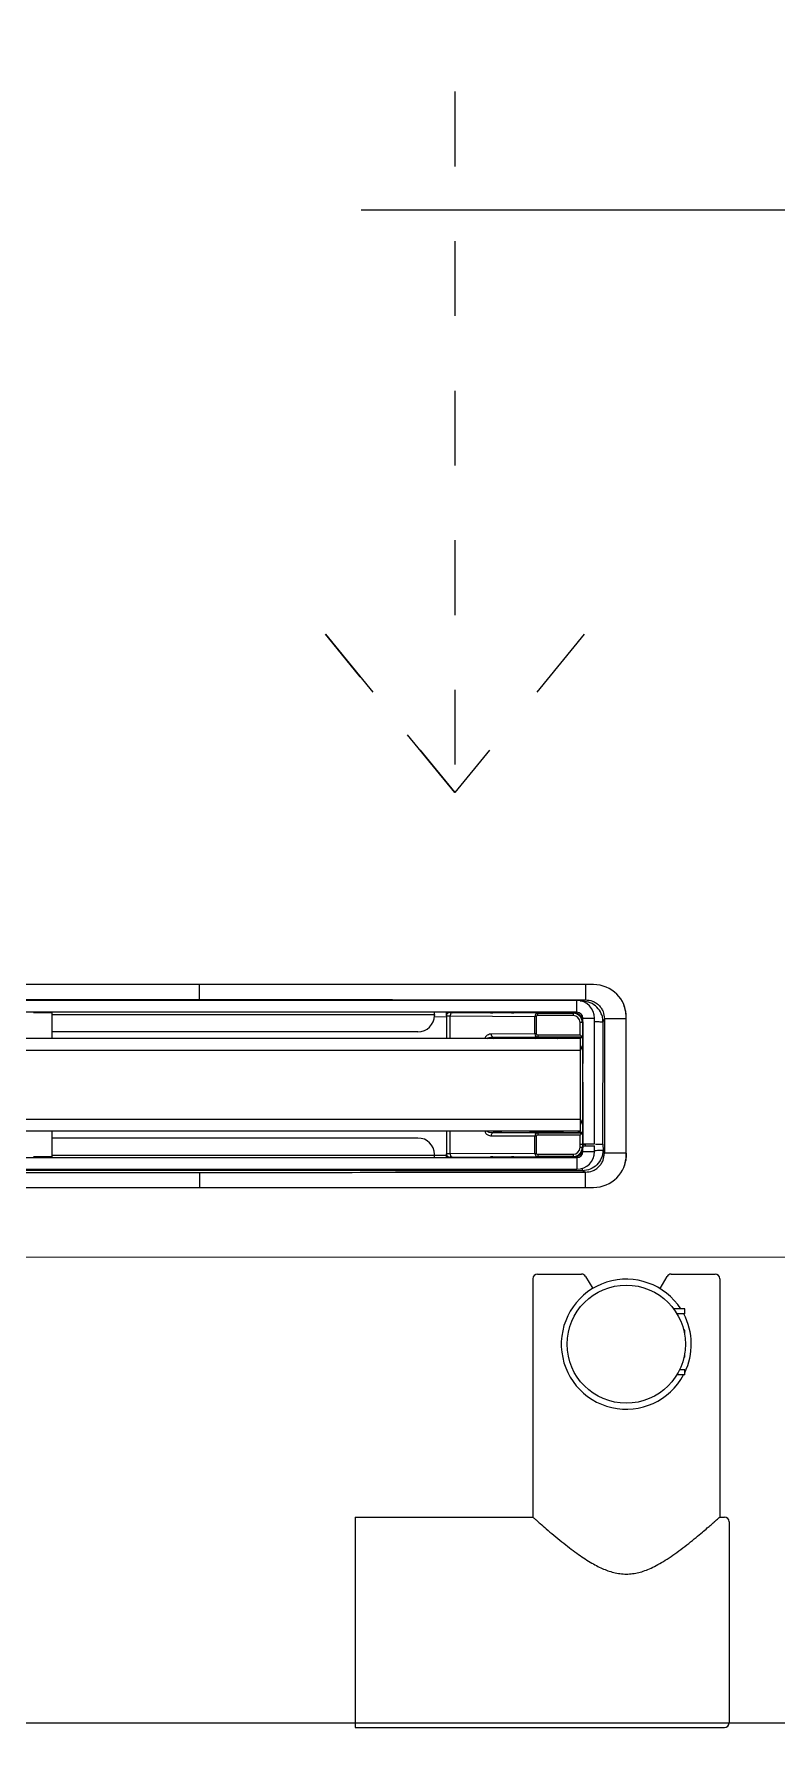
# Model space of a CAD drawing. Header units: millimetres. Extents: x 694231 to 734331, y 4486031 to 4541543.
# Drawn here: x 724863.13 to 724879.02, y 4488862.66 to 4488899.35 of the extents above; entities that cross this region are included whole.
import ezdxf

# ---------------------------------------------------------------- set-up
doc = ezdxf.new("R2010")
doc.units = ezdxf.units.MM
doc.linetypes.add('022_ATASEHIR MODERN_ABL_TASIYICI_110-120$0$HIDDEN', pattern=[9.525, 6.35, -3.175])
doc.linetypes.add('AI-Linetype-22', pattern=[3.2004, 1.6002, -1.6002])
doc.layers.add('_P3_S_Duvar_Ç', color=7, linetype='Continuous', lineweight=30)
doc.layers.add('Deko_Vitrifiye', color=135, linetype='Continuous')
doc.layers.add('Deko_Zemin Seramik5', color=155, linetype='Continuous')

# ---------------------------------------------------------------- blocks, each defined once
blk = doc.blocks.new('A$C3a43e377')
at = {"layer": 'Deko_Vitrifiye', "linetype": 'Continuous'}
for p, q in [((0, 80), (0, 1)), ((45, 80), (0, 80)), ((45, 80), (45, 42)), ((96, 42), (45, 42)), ((97, 41), (97, 31.57)), ((96.51, 30.71), (93.92, 29.15)), ((96.51, 13.29), (93.92, 14.85)), ((75.44, 9.5), (75.44, 11.19)), ((88.49, 9.5), (88.49, 11.14)), ((89.54, 9.5), (89.54, 11.85)), ((97, 12.43), (97, 3)), ((75.44, 9.5), (76.49, 9.5)), ((76.49, 9.5), (76.49, 10.61)), ((79.23, 9.5), (79.23, 9.65)), ((79.23, 9.5), (80.05, 9.5)), ((84.16, 9.5), (85.02, 9.5)), ((85.02, 9.5), (85.02, 9.72)), ((88.49, 9.5), (89.54, 9.5)), ((44, 0), (1, 0)), ((45, 2), (45, 1)), ((96, 2), (45, 2))]:
    blk.add_line(p, q, dxfattribs=at)
blk.add_circle((82, 22), 12.65, dxfattribs=at)
for centre, radius, start, end in [((96, 41), 1, 0, 90), ((82, 22), 13.91, 302.8517, 241.8522), ((96, 31.57), 1, 300.9638, 0), ((96, 12.43), 1, 0, 59.0362), ((82, 22), 13.91, 243.9761, 297.8271), ((1, 1), 1, 180, 270), ((44, 1), 1, 270, 0), ((96, 3), 1, 270, 0)]:
    blk.add_arc(centre, radius, start, end, dxfattribs=at)
at = {"layer": 'Deko_Vitrifiye', "linetype": 'Continuous', "start_tangent": (-31.698218, -35.660517), "end_tangent": (31.698229, -35.66051)}
blk.add_spline([(45, 42), (44.86, 41.84), (44.39, 41.31), (43.6, 40.41), (42.49, 39.13), (41.12, 37.51), (39.71, 35.78), (38.44, 34.15), (37.29, 32.61), (36.27, 31.12), (35.37, 29.71), (34.62, 28.38), (34.02, 27.15), (33.53, 25.94), (33.15, 24.68), (32.9, 23.35), (32.81, 21.99), (32.9, 20.65), (33.14, 19.34), (33.54, 18.04), (34.1, 16.68), (34.83, 15.23), (35.75, 13.67), (36.85, 12.02), (38.07, 10.33), (39.37, 8.65), (40.64, 7.07), (41.77, 5.71), (42.67, 4.66), (43.37, 3.86), (43.92, 3.22), (44.38, 2.71), (44.72, 2.32), (44.93, 2.08), (45, 2)], degree=3, dxfattribs=at)

msp = doc.modelspace()

# ---------------------------------------------------------------- linework, layer by layer
at = {"layer": '_P3_S_Duvar_Ç', "color": 251, "linetype": '022_ATASEHIR MODERN_ABL_TASIYICI_110-120$0$HIDDEN', "lineweight": 9, "ltscale": 3, "true_color": 0x636466}
msp.add_lwpolyline([(725504.409, 4488895.597), (725504.409, 4488035.597), (724327.2, 4488035.597), (724327.2, 4488895.597)], close=True, dxfattribs=at)
at = {"layer": 'Deko_Zemin Seramik5'}
for p, q in [((724875.098, 4488879.017), (724836.498, 4488879.017)), ((724874.741, 4488878.674), (724836.856, 4488878.674)), ((724874.741, 4488878.424), (724836.856, 4488878.424)), ((724844.93, 4488878.697), (724866.666, 4488878.697)), ((724863.146, 4488878.424), (724863.146, 4488878.41)), ((724863.486, 4488878.41), (724863.486, 4488878.424)), ((724871.691, 4488878.379), (724871.691, 4488878.424)), ((724871.949, 4488878.346), (724871.949, 4488878.424)), ((724872.76, 4488878.424), (724872.76, 4488878.416)), ((724872.89, 4488878.424), (724872.89, 4488878.412)), ((724872.891, 4488878.411), (724872.891, 4488878.424)), ((724872.941, 4488878.424), (724872.941, 4488878.41)), ((724873.34, 4488878.41), (724873.34, 4488878.424)), ((724873.39, 4488878.424), (724873.39, 4488878.411)), ((724873.391, 4488878.412), (724873.391, 4488878.424)), ((724873.52, 4488878.416), (724873.52, 4488878.424)), ((724874.741, 4488878.424), (724874.741, 4488878.674)), ((724874.857, 4488878.662), (724874.809, 4488878.662)), ((724874.925, 4488878.69), (724874.857, 4488878.662)), ((724863.516, 4488878.41), (724863.116, 4488878.41)), ((724863.516, 4488877.859), (724863.516, 4488878.41)), ((724863.516, 4488878.379), (724871.691, 4488878.379)), ((724871.687, 4488878.33), (724871.949, 4488878.326)), ((724871.691, 4488878.379), (724871.691, 4488878.355)), ((724871.949, 4488878.346), (724871.949, 4488878.315)), ((724871.949, 4488878.346), (724871.949, 4488878.346)), ((724871.954, 4488878.314), (724871.954, 4488877.999)), ((724872.019, 4488878.416), (724872.019, 4488878.416)), ((724872.76, 4488878.416), (724872.019, 4488878.416)), ((724872.032, 4488878.359), (724872.031, 4488878.345)), ((724872.031, 4488878.345), (724873.842, 4488878.334)), ((724872.031, 4488877.859), (724872.031, 4488878.345)), ((724872.035, 4488878.372), (724872.032, 4488878.359)), ((724872.038, 4488878.384), (724872.035, 4488878.372)), ((724872.044, 4488878.395), (724872.038, 4488878.384)), ((724872.05, 4488878.403), (724872.044, 4488878.395)), ((724872.057, 4488878.41), (724872.05, 4488878.403)), ((724872.065, 4488878.414), (724872.057, 4488878.41)), ((724872.073, 4488878.415), (724872.065, 4488878.414)), ((724873.905, 4488878.404), (724872.073, 4488878.415)), ((724872.89, 4488878.419), (724872.76, 4488878.419)), ((724872.89, 4488878.411), (724872.89, 4488878.412)), ((724872.891, 4488878.411), (724872.89, 4488878.411)), ((724873.34, 4488878.41), (724872.941, 4488878.41)), ((724873.39, 4488878.411), (724873.391, 4488878.412)), ((724873.52, 4488878.419), (724873.391, 4488878.419)), ((724874.671, 4488878.416), (724873.52, 4488878.416)), ((724873.872, 4488878.334), (724873.842, 4488878.334)), ((724873.842, 4488877.962), (724873.842, 4488878.334)), ((724873.872, 4488878.334), (724873.872, 4488877.962)), ((724873.905, 4488878.354), (724873.905, 4488878.404)), ((724873.905, 4488878.404), (724874.658, 4488878.404)), ((724874.658, 4488878.354), (724873.905, 4488878.354)), ((724874.671, 4488878.416), (724874.658, 4488878.404)), ((724874.658, 4488878.404), (724874.658, 4488878.354)), ((724874.808, 4488877.943), (724874.808, 4488878.204)), ((724874.858, 4488878.204), (724874.808, 4488878.204)), ((724874.858, 4488878.204), (724874.871, 4488878.217)), ((724874.858, 4488878.204), (724874.858, 4488877.893)), ((724874.871, 4488878.294), (724875.121, 4488878.294)), ((724874.871, 4488875.609), (724874.871, 4488878.294)), ((724874.871, 4488878.217), (724874.871, 4488877.749)), ((724875.121, 4488875.609), (724875.121, 4488878.294)), ((724875.298, 4488875.613), (724875.301, 4488878.218)), ((724875.301, 4488878.218), (724875.329, 4488878.286)), ((724875.329, 4488878.286), (724875.329, 4488875.408)), ((724875.798, 4488875.376), (724875.798, 4488878.317)), ((724874.816, 4488877.859), (724836.781, 4488877.859)), ((724871.341, 4488878.006), (724863.516, 4488878.006)), ((724871.949, 4488877.999), (724871.949, 4488877.859)), ((724873.842, 4488877.962), (724872.913, 4488877.957)), ((724872.914, 4488877.943), (724872.913, 4488877.957)), ((724872.916, 4488877.93), (724872.914, 4488877.943)), ((724872.92, 4488877.918), (724872.916, 4488877.93)), ((724872.925, 4488877.907), (724872.92, 4488877.918)), ((724872.931, 4488877.899), (724872.925, 4488877.907)), ((724872.938, 4488877.892), (724872.931, 4488877.899)), ((724872.946, 4488877.888), (724872.938, 4488877.892)), ((724872.954, 4488877.887), (724872.946, 4488877.888)), ((724872.954, 4488877.887), (724873.844, 4488877.892)), ((724873.733, 4488877.887), (724872.954, 4488877.887)), ((724872.954, 4488877.885), (724873.116, 4488877.885)), ((724872.954, 4488877.885), (724872.964, 4488877.859)), ((724873.116, 4488877.885), (724873.127, 4488877.859)), ((724873.733, 4488877.887), (724873.738, 4488877.891)), ((724873.733, 4488877.867), (724873.854, 4488877.867)), ((724873.738, 4488877.891), (724873.842, 4488877.891)), ((724873.872, 4488877.962), (724873.842, 4488877.962)), ((724873.842, 4488877.891), (724873.843, 4488877.892)), ((724873.842, 4488877.891), (724873.842, 4488877.885)), ((724873.842, 4488877.885), (724873.842, 4488877.891)), ((724873.842, 4488877.885), (724873.843, 4488877.885)), ((724873.843, 4488877.885), (724873.843, 4488877.892)), ((724873.843, 4488877.885), (724873.893, 4488877.885)), ((724873.863, 4488877.865), (724873.862, 4488877.865)), ((724873.893, 4488877.865), (724873.863, 4488877.865)), ((724873.893, 4488877.885), (724873.893, 4488877.893)), ((724873.893, 4488877.885), (724874.292, 4488877.885)), ((724873.893, 4488877.885), (724873.893, 4488877.865)), ((724874.292, 4488877.865), (724873.893, 4488877.865)), ((724873.898, 4488877.893), (724873.905, 4488877.893)), ((724873.898, 4488877.893), (724874.292, 4488877.893)), ((724873.905, 4488877.943), (724874.808, 4488877.943)), ((724873.905, 4488877.943), (724873.905, 4488877.893)), ((724874.858, 4488877.893), (724873.905, 4488877.893)), ((724874.292, 4488877.885), (724874.292, 4488877.893)), ((724874.292, 4488877.885), (724874.292, 4488877.865)), ((724874.292, 4488877.885), (724874.342, 4488877.885)), ((724874.322, 4488877.865), (724874.292, 4488877.865)), ((724874.323, 4488877.865), (724874.322, 4488877.865)), ((724874.331, 4488877.867), (724874.448, 4488877.867)), ((724874.342, 4488877.892), (724874.343, 4488877.891)), ((724874.342, 4488877.885), (724874.342, 4488877.892)), ((724874.342, 4488877.885), (724874.343, 4488877.885)), ((724874.343, 4488877.885), (724874.343, 4488877.891)), ((724874.343, 4488877.891), (724874.443, 4488877.891)), ((724874.343, 4488877.885), (724874.343, 4488877.891)), ((724874.443, 4488877.891), (724874.448, 4488877.887)), ((724874.864, 4488877.887), (724874.448, 4488877.887)), ((724874.765, 4488877.859), (724874.776, 4488877.885)), ((724874.776, 4488877.885), (724874.864, 4488877.885)), ((724874.858, 4488877.893), (724874.808, 4488877.943)), ((724874.816, 4488877.609), (724874.816, 4488877.859)), ((724874.816, 4488877.603), (724874.864, 4488877.713)), ((724874.816, 4488877.602), (724874.865, 4488877.713)), ((724874.858, 4488877.893), (724874.864, 4488877.887)), ((724874.864, 4488877.885), (724874.864, 4488877.713)), ((724874.865, 4488877.713), (724874.864, 4488877.713)), ((724874.865, 4488877.713), (724874.865, 4488877.326)), ((724874.867, 4488877.745), (724874.866, 4488877.743)), ((724874.866, 4488877.743), (724874.866, 4488877.376)), ((724874.871, 4488877.749), (724874.867, 4488877.745)), ((724874.871, 4488877.749), (724874.871, 4488877.749)), ((724874.816, 4488877.609), (724836.781, 4488877.609)), ((724874.816, 4488876.129), (724874.816, 4488877.609)), ((724874.871, 4488877.376), (724874.865, 4488877.376)), ((724874.865, 4488877.326), (724874.871, 4488877.326)), ((724874.87, 4488876.926), (724874.87, 4488875.824)), ((724874.871, 4488876.926), (724874.87, 4488876.926)), ((724874.87, 4488876.876), (724874.871, 4488876.876)), ((724874.871, 4488876.862), (724874.87, 4488876.862)), ((724874.87, 4488875.424), (724874.87, 4488876.812)), ((724874.87, 4488876.812), (724874.871, 4488876.812)), ((724874.865, 4488876.412), (724874.865, 4488876.025)), ((724874.871, 4488876.412), (724874.865, 4488876.412)), ((724874.865, 4488876.362), (724874.871, 4488876.362)), ((724874.866, 4488876.362), (724874.866, 4488875.995)), ((724874.816, 4488876.129), (724836.781, 4488876.129)), ((724874.816, 4488875.879), (724836.781, 4488875.879)), ((724863.516, 4488875.329), (724863.516, 4488875.879)), ((724871.949, 4488875.879), (724871.949, 4488875.739)), ((724872.031, 4488875.393), (724872.031, 4488875.879)), ((724872.964, 4488875.879), (724872.954, 4488875.853)), ((724873.116, 4488875.853), (724872.954, 4488875.853)), ((724873.127, 4488875.879), (724873.116, 4488875.853)), ((724873.854, 4488875.871), (724873.733, 4488875.871)), ((724873.862, 4488875.873), (724873.863, 4488875.873)), ((724873.863, 4488875.873), (724873.893, 4488875.873)), ((724873.893, 4488875.873), (724873.893, 4488875.853)), ((724873.893, 4488875.873), (724874.292, 4488875.873)), ((724874.292, 4488875.853), (724874.292, 4488875.873)), ((724874.292, 4488875.873), (724874.322, 4488875.873)), ((724874.322, 4488875.873), (724874.323, 4488875.873)), ((724874.448, 4488875.871), (724874.331, 4488875.871)), ((724874.776, 4488875.853), (724874.765, 4488875.879)), ((724874.864, 4488875.853), (724874.776, 4488875.853)), ((724874.865, 4488876.025), (724874.816, 4488876.136)), ((724874.864, 4488876.025), (724874.816, 4488876.135)), ((724874.816, 4488875.879), (724874.816, 4488876.129)), ((724874.864, 4488876.025), (724874.864, 4488875.853)), ((724874.864, 4488876.025), (724874.865, 4488876.025)), ((724874.866, 4488875.995), (724874.867, 4488875.993)), ((724874.867, 4488875.993), (724874.871, 4488875.989)), ((724874.871, 4488875.989), (724874.871, 4488875.522)), ((724874.871, 4488875.989), (724874.871, 4488875.989)), ((724871.341, 4488875.732), (724863.516, 4488875.732)), ((724871.954, 4488875.739), (724871.954, 4488875.422)), ((724872.913, 4488875.781), (724872.914, 4488875.795)), ((724872.913, 4488875.781), (724873.842, 4488875.776)), ((724872.914, 4488875.795), (724872.916, 4488875.808)), ((724872.916, 4488875.808), (724872.92, 4488875.82)), ((724872.92, 4488875.82), (724872.925, 4488875.831)), ((724872.925, 4488875.831), (724872.931, 4488875.839)), ((724872.931, 4488875.839), (724872.938, 4488875.846)), ((724872.938, 4488875.846), (724872.946, 4488875.85)), ((724872.946, 4488875.85), (724872.954, 4488875.851)), ((724873.844, 4488875.846), (724872.954, 4488875.851)), ((724872.954, 4488875.851), (724873.733, 4488875.851)), ((724873.738, 4488875.847), (724873.733, 4488875.851)), ((724873.842, 4488875.847), (724873.738, 4488875.847)), ((724873.842, 4488875.853), (724873.842, 4488875.847)), ((724873.843, 4488875.853), (724873.842, 4488875.853)), ((724873.842, 4488875.847), (724873.842, 4488875.853)), ((724873.843, 4488875.846), (724873.842, 4488875.847)), ((724873.842, 4488875.776), (724873.872, 4488875.776)), ((724873.842, 4488875.404), (724873.842, 4488875.776)), ((724873.843, 4488875.846), (724873.843, 4488875.853)), ((724873.893, 4488875.853), (724873.843, 4488875.853)), ((724873.872, 4488875.776), (724873.872, 4488875.404)), ((724873.893, 4488875.845), (724873.893, 4488875.853)), ((724874.292, 4488875.853), (724873.893, 4488875.853)), ((724873.905, 4488875.845), (724873.898, 4488875.845)), ((724874.292, 4488875.845), (724873.898, 4488875.845)), ((724873.905, 4488875.845), (724874.858, 4488875.845)), ((724873.905, 4488875.845), (724873.905, 4488875.795)), ((724874.808, 4488875.795), (724873.905, 4488875.795)), ((724874.292, 4488875.845), (724874.292, 4488875.853)), ((724874.342, 4488875.853), (724874.292, 4488875.853)), ((724874.342, 4488875.846), (724874.342, 4488875.853)), ((724874.343, 4488875.853), (724874.342, 4488875.853)), ((724874.343, 4488875.847), (724874.342, 4488875.846)), ((724874.343, 4488875.847), (724874.343, 4488875.853)), ((724874.343, 4488875.847), (724874.343, 4488875.853)), ((724874.443, 4488875.847), (724874.343, 4488875.847)), ((724874.448, 4488875.851), (724874.443, 4488875.847)), ((724874.448, 4488875.851), (724874.864, 4488875.851)), ((724874.808, 4488875.795), (724874.858, 4488875.845)), ((724874.808, 4488875.534), (724874.808, 4488875.795)), ((724874.808, 4488875.534), (724874.858, 4488875.534)), ((724874.816, 4488875.602), (724874.922, 4488875.602)), ((724874.864, 4488875.851), (724874.858, 4488875.845)), ((724874.858, 4488875.845), (724874.858, 4488875.534)), ((724874.871, 4488875.522), (724874.858, 4488875.534)), ((724874.87, 4488875.824), (724874.871, 4488875.824)), ((724874.871, 4488875.609), (724875.121, 4488875.609)), ((724874.871, 4488875.444), (724874.871, 4488875.569)), ((724874.871, 4488875.569), (724875.121, 4488875.569)), ((724874.922, 4488875.569), (724874.922, 4488875.605)), ((724875.121, 4488875.444), (724875.121, 4488875.569)), ((724875.297, 4488875.602), (724875.298, 4488875.613)), ((724875.297, 4488875.602), (724875.298, 4488875.591)), ((724875.297, 4488875.602), (724875.298, 4488875.602)), ((724875.298, 4488875.602), (724875.298, 4488875.613)), ((724875.298, 4488875.602), (724875.298, 4488875.591)), ((724875.298, 4488875.591), (724875.301, 4488875.476)), ((724836.856, 4488875.314), (724874.741, 4488875.314)), ((724863.516, 4488875.329), (724863.116, 4488875.329)), ((724863.146, 4488875.329), (724863.146, 4488875.314)), ((724863.486, 4488875.314), (724863.486, 4488875.329)), ((724871.691, 4488875.359), (724863.516, 4488875.359)), ((724871.691, 4488875.359), (724871.691, 4488875.383)), ((724871.691, 4488875.364), (724871.949, 4488875.367)), ((724871.691, 4488875.314), (724871.691, 4488875.359)), ((724871.949, 4488875.422), (724871.949, 4488875.392)), ((724871.949, 4488875.392), (724871.949, 4488875.392)), ((724871.949, 4488875.314), (724871.949, 4488875.392)), ((724872.019, 4488875.322), (724872.76, 4488875.322)), ((724872.019, 4488875.322), (724872.019, 4488875.322)), ((724873.842, 4488875.404), (724872.031, 4488875.393)), ((724872.031, 4488875.393), (724872.032, 4488875.379)), ((724872.032, 4488875.379), (724872.035, 4488875.366)), ((724872.035, 4488875.366), (724872.038, 4488875.354)), ((724872.038, 4488875.354), (724872.044, 4488875.343)), ((724872.044, 4488875.343), (724872.05, 4488875.335)), ((724872.05, 4488875.335), (724872.057, 4488875.328)), ((724872.057, 4488875.328), (724872.065, 4488875.324)), ((724872.065, 4488875.324), (724872.073, 4488875.323)), ((724872.073, 4488875.323), (724873.905, 4488875.334)), ((724872.76, 4488875.322), (724872.76, 4488875.314)), ((724872.76, 4488875.319), (724872.89, 4488875.319)), ((724872.89, 4488875.327), (724872.891, 4488875.327)), ((724872.89, 4488875.326), (724872.89, 4488875.327)), ((724872.89, 4488875.326), (724872.89, 4488875.314)), ((724872.891, 4488875.314), (724872.891, 4488875.327)), ((724872.941, 4488875.328), (724873.34, 4488875.328)), ((724872.941, 4488875.328), (724872.941, 4488875.314)), ((724873.34, 4488875.314), (724873.34, 4488875.328)), ((724873.391, 4488875.326), (724873.39, 4488875.327)), ((724873.39, 4488875.327), (724873.39, 4488875.314)), ((724873.391, 4488875.314), (724873.391, 4488875.326)), ((724873.391, 4488875.319), (724873.52, 4488875.319)), ((724873.52, 4488875.322), (724874.671, 4488875.322)), ((724873.52, 4488875.314), (724873.52, 4488875.322)), ((724873.842, 4488875.404), (724873.872, 4488875.404)), ((724873.905, 4488875.384), (724874.658, 4488875.384)), ((724873.905, 4488875.384), (724873.905, 4488875.334)), ((724874.658, 4488875.334), (724873.905, 4488875.334)), ((724874.658, 4488875.384), (724874.658, 4488875.334)), ((724874.658, 4488875.334), (724874.671, 4488875.322)), ((724874.741, 4488875.314), (724874.741, 4488875.064)), ((724874.871, 4488875.424), (724874.87, 4488875.424)), ((724874.871, 4488875.444), (724875.121, 4488875.444)), ((724875.301, 4488875.476), (724875.329, 4488875.408)), ((724836.856, 4488875.064), (724874.741, 4488875.064)), ((724844.93, 4488874.996), (724866.666, 4488874.996)), ((724874.925, 4488875.003), (724874.857, 4488875.032)), ((724836.498, 4488874.676), (724875.098, 4488874.676))]:
    msp.add_line(p, q, dxfattribs=at)
msp.add_lwpolyline([(724895.798, 4489020.596), (724895.798, 4488863.208), (724815.799, 4488863.208), (724815.799, 4489045.596)], dxfattribs=at)
msp.add_lwpolyline([(724885.798, 4489020.596), (724885.798, 4488875.184, -0.414145), (724883.798, 4488873.184), (724827.798, 4488873.169, -0.414282), (724825.798, 4488875.169), (724825.798, 4489020.596)], format="xyb", close=True, dxfattribs=at)
at = {"layer": 'Deko_Zemin Seramik5', "linetype": 'AI-Linetype-22'}
for points in [[(724872.131, 4488898.124), (724872.131, 4488883.124), (724869.363, 4488886.514)], [(724869.363, 4488886.514), (724872.131, 4488883.124)], [(724874.898, 4488886.514), (724872.131, 4488883.124)]]:
    msp.add_lwpolyline(points, dxfattribs=at)
at = {"layer": 'Deko_Zemin Seramik5'}
for centre, radius, start, end in [((724875.098, 4488878.317), 0.7, 0, 90), ((724874.741, 4488878.294), 0.38, 0, 90), ((724874.741, 4488878.294), 0.13, 0, 90), ((724871.342, 4488878.355), 0.349, 269.891, 359.8906), ((724872.019, 4488878.346), 0.07, 89.9989, 179.9989), ((724873.862, 4488877.885), 0.02, 179.9989, 269.9989), ((724873.863, 4488877.885), 0.02, 179.9989, 269.9989), ((724874.322, 4488877.885), 0.02, 270.0011, 0.0011), ((724874.323, 4488877.885), 0.02, 270.0011, 0.0011), ((724873.862, 4488875.853), 0.02, 90.0011, 180.0011), ((724873.863, 4488875.853), 0.02, 90.0011, 180.0011), ((724874.322, 4488875.853), 0.02, 359.9989, 89.9989), ((724874.323, 4488875.853), 0.02, 359.9989, 89.9989), ((724871.342, 4488875.383), 0.349, 0.1094, 90.109), ((724872.019, 4488875.392), 0.07, 180.0011, 270.0011), ((724874.741, 4488875.444), 0.13, 270, 0), ((724874.741, 4488875.444), 0.38, 270, 0), ((724875.098, 4488875.376), 0.7, 270, 0)]:
    msp.add_arc(centre, radius, start, end, dxfattribs=at)
for centre, major_axis, ratio, start_param, end_param in [((724872.019, 4488878.346), (0, -0.07), 0.999962, 3.141593, 4.712389), ((724872.149, 4488878.346), (-0.2, 0), 0.005672, 0, 0.942478), ((724872.149, 4488878.315), (-0.2, 0), 0.003491, 0, 0.224925), ((724872.149, 4488878.416), (-0.13, 0), 0.008727, 0, 0.556158), ((724872.149, 4488878.416), (-0.13, 0), 0.008727, 0.556158, 0.942478), ((724872.941, 4488878.411), (-0.05, 0), 0.008727, 0.008727, 1.570788), ((724873.34, 4488878.411), (-0.05, 0), 0.008727, 1.570796, 3.132866), ((724873.906, 4488878.334), (-0.0004, -0.07), 0.905934, 3.152379, 4.716116), ((724873.906, 4488878.334), (-0.034, 0.0002), 0.587778, 4.723176, 6.286912), ((724874.658, 4488878.204), (-0.141, -0.141), 0.999962, 2.356233, 3.926953), ((724874.658, 4488878.204), (-0.106, -0.106), 0.999924, 2.356233, 3.926953), ((724874.671, 4488878.216), (-0.141, -0.141), 0.999924, 2.356233, 3.926953), ((724872.149, 4488877.999), (-0.2, 0), 0.003491, 6.05826, 6.283185), ((724872.955, 4488877.857), (-0.138, 0), 0.217963, 4.721116, 6.283185), ((724872.966, 4488877.857), (0.0125, -0.03), 0.00806, 3.453066, 4.709044), ((724873.128, 4488877.857), (0.0125, -0.03), 0.00806, 1.567451, 2.823429), ((724873.733, 4488877.857), (0, -0.03), 0.008727, 3.150319, 4.712389), ((724873.906, 4488877.963), (0.0004, -0.07), 0.905934, 4.708662, 6.272399), ((724873.893, 4488877.892), (-0.05, 0), 0.008727, 6.060863, 6.274459), ((724873.906, 4488877.963), (0.034, 0.0002), 0.587778, 3.137866, 4.701602), ((724873.899, 4488877.963), (0.119, 0.001), 0.587778, 4.660645, 4.701602), ((724874.292, 4488877.892), (-0.05, 0), 0.008727, 3.150319, 4.712389), ((724874.448, 4488877.857), (0, -0.03), 0.008727, 1.570796, 3.132866), ((724874.764, 4488877.857), (-0.0131, -0.03), 0.008001, 3.459897, 4.715874), ((724874.864, 4488877.857), (0, -0.03), 0.008727, 2.826774, 3.132866), ((724874.865, 4488877.326), (0, -0.05), 0.008727, 3.141593, 4.712389), ((724874.865, 4488876.412), (0, -0.05), 0.008727, 4.712389, 6.283185), ((724872.955, 4488875.881), (-0.138, 0), 0.217963, 0, 1.56207), ((724872.966, 4488875.881), (-0.0125, -0.03), 0.00806, 4.715734, 5.971712), ((724873.128, 4488875.881), (-0.0125, -0.03), 0.00806, 0.318164, 1.574141), ((724873.733, 4488875.881), (0, -0.03), 0.008727, 4.712389, 6.274459), ((724874.448, 4488875.881), (0, -0.03), 0.008727, 0.008727, 1.570796), ((724874.764, 4488875.881), (0.0131, -0.03), 0.008001, 4.708904, 5.964881), ((724872.149, 4488875.739), (-0.2, 0), 0.003491, 0, 0.224925), ((724873.906, 4488875.775), (-0.0004, -0.07), 0.905934, 3.152379, 4.716116), ((724873.893, 4488875.846), (-0.05, 0), 0.008727, 0.008727, 0.222322), ((724873.906, 4488875.775), (0.034, -0.0002), 0.587778, 1.581583, 3.145319), ((724873.899, 4488875.775), (0.119, -0.001), 0.587778, 1.581583, 1.62254), ((724874.292, 4488875.846), (-0.05, 0), 0.008727, 1.570796, 3.132866), ((724874.658, 4488875.534), (-0.106, 0.106), 0.999924, 2.356233, 3.926953), ((724874.658, 4488875.534), (0.141, -0.141), 0.999962, 5.497825, 7.068545), ((724874.671, 4488875.522), (-0.141, 0.141), 0.999924, 2.356233, 3.926953), ((724874.87, 4488875.724), (-0.1, 0), 0.999962, 4.712389, 5.273014), ((724874.871, 4488875.724), (-0.1, 0), 0.999962, 4.712389, 5.294728), ((724874.864, 4488875.881), (0, -0.03), 0.008727, 0.008727, 0.314819), ((724872.149, 4488875.422), (-0.2, 0), 0.003491, 6.05826, 6.283185), ((724872.149, 4488875.392), (-0.2, 0), 0.005672, 5.340708, 6.283185), ((724872.019, 4488875.392), (0, 0.07), 0.999962, 1.570796, 3.141593), ((724872.149, 4488875.322), (-0.13, 0), 0.008727, 5.340708, 6.283185), ((724872.941, 4488875.327), (-0.05, 0), 0.008727, 4.712397, 6.274459), ((724873.34, 4488875.327), (-0.05, 0), 0.008727, 3.150319, 4.712389), ((724873.906, 4488875.404), (0.0004, -0.07), 0.905934, 4.708662, 6.272399), ((724873.906, 4488875.404), (-0.034, -0.0002), 0.587778, 6.279459, 7.843195), ((724874.871, 4488875.524), (-0.1, 0), 0.999962, 0.988457, 1.570796), ((724874.87, 4488875.524), (-0.1, 0), 0.999962, 1.010172, 1.570796)]:
    msp.add_ellipse(centre, major_axis=major_axis, ratio=ratio, start_param=start_param, end_param=end_param, dxfattribs=at)
for points, knots in [([(724866.666, 4488878.697), (724866.666, 4488878.704), (724866.666, 4488878.716), (724866.666, 4488878.791), (724866.666, 4488878.897), (724866.666, 4488878.978), (724866.666, 4488879.017)], [0, 0, 0, 0, 0.240773, 0.5, 0.759227, 1, 1, 1, 1]), ([(724874.925, 4488879.017), (724874.925, 4488879.008), (724874.925, 4488878.939), (724874.925, 4488878.829), (724874.925, 4488878.718), (724874.925, 4488878.699), (724874.925, 4488878.69)], [0, 0, 0, 0, 0.046125, 0.371812, 0.697499, 1, 1, 1, 1]), ([(724866.666, 4488878.697), (724867.584, 4488878.697), (724869.419, 4488878.696), (724872.171, 4488878.691), (724874.007, 4488878.69), (724874.925, 4488878.69)], [0, 0, 0, 0, 0.333309, 0.666691, 1, 1, 1, 1]), ([(724875.301, 4488878.218), (724875.299, 4488878.248), (724875.295, 4488878.308), (724875.258, 4488878.419), (724875.176, 4488878.538), (724875.031, 4488878.64), (724874.916, 4488878.655), (724874.857, 4488878.662)], [0, 0, 0, 0, 0.131583, 0.258869, 0.502349, 0.746602, 1, 1, 1, 1]), ([(724874.925, 4488878.69), (724874.976, 4488878.685), (724875.056, 4488878.677), (724875.151, 4488878.627), (724875.215, 4488878.575), (724875.266, 4488878.511), (724875.316, 4488878.416), (724875.324, 4488878.337), (724875.329, 4488878.286)], [0, 0, 0, 0, 0.2432, 0.372242, 0.500235, 0.628741, 0.757585, 1, 1, 1, 1]), ([(724875.798, 4488878.286), (724875.796, 4488878.337), (724875.792, 4488878.441), (724875.759, 4488878.541), (724875.742, 4488878.592)], [0, 0, 0, 0, 0.487973, 1, 1, 1, 1]), ([(724875.121, 4488878.224), (724875.143, 4488878.224), (724875.208, 4488878.223), (724875.277, 4488878.221), (724875.293, 4488878.219), (724875.301, 4488878.218)], [0, 0, 0, 0, 0.203106, 0.616225, 1, 1, 1, 1]), ([(724875.798, 4488878.286), (724875.741, 4488878.286), (724875.622, 4488878.286), (724875.467, 4488878.286), (724875.357, 4488878.286), (724875.338, 4488878.286), (724875.329, 4488878.286)], [0, 0, 0, 0, 0.240773, 0.5, 0.759227, 1, 1, 1, 1]), ([(724872.913, 4488877.957), (724872.9, 4488877.956), (724872.868, 4488877.954), (724872.827, 4488877.937), (724872.796, 4488877.911), (724872.781, 4488877.886), (724872.777, 4488877.868), (724872.776, 4488877.859), (724872.776, 4488877.857)], [0, 0, 0, 0, 0.227061, 0.547359, 0.742173, 0.87064, 0.964461, 1, 1, 1, 1]), ([(724873.893, 4488877.893), (724873.891, 4488877.893), (724873.888, 4488877.893), (724873.884, 4488877.893), (724873.881, 4488877.893), (724873.877, 4488877.893), (724873.873, 4488877.893), (724873.869, 4488877.894), (724873.866, 4488877.894), (724873.862, 4488877.894), (724873.859, 4488877.894), (724873.856, 4488877.893), (724873.854, 4488877.893), (724873.851, 4488877.893), (724873.849, 4488877.893), (724873.847, 4488877.893), (724873.846, 4488877.892), (724873.845, 4488877.892), (724873.844, 4488877.892), (724873.844, 4488877.892)], [0, 0, 0, 0, 0.088931, 0.133744, 0.178889, 0.239717, 0.301103, 0.363225, 0.425932, 0.487498, 0.549657, 0.628438, 0.676138, 0.716924, 0.791599, 0.855857, 0.916916, 0.958389, 1, 1, 1, 1]), ([(724874.87, 4488876.926), (724874.87, 4488876.924), (724874.87, 4488876.921), (724874.87, 4488876.916), (724874.87, 4488876.911), (724874.87, 4488876.907), (724874.87, 4488876.903), (724874.87, 4488876.899), (724874.87, 4488876.894), (724874.87, 4488876.89), (724874.87, 4488876.887), (724874.87, 4488876.885), (724874.87, 4488876.883), (724874.87, 4488876.881), (724874.87, 4488876.879), (724874.87, 4488876.878), (724874.87, 4488876.877), (724874.87, 4488876.876), (724874.87, 4488876.876), (724874.87, 4488876.876)], [0, 0, 0, 0, 0.069997, 0.140858, 0.193797, 0.247107, 0.30099, 0.355659, 0.461433, 0.515705, 0.570376, 0.623127, 0.676244, 0.730516, 0.785188, 0.837939, 0.891056, 0.945328, 1, 1, 1, 1]), ([(724874.87, 4488876.862), (724874.87, 4488876.862), (724874.87, 4488876.862), (724874.87, 4488876.861), (724874.87, 4488876.86), (724874.87, 4488876.859), (724874.87, 4488876.857), (724874.87, 4488876.856), (724874.87, 4488876.853), (724874.87, 4488876.851), (724874.87, 4488876.848), (724874.87, 4488876.845), (724874.87, 4488876.842), (724874.87, 4488876.837), (724874.87, 4488876.832), (724874.87, 4488876.827), (724874.87, 4488876.822), (724874.87, 4488876.817), (724874.87, 4488876.814), (724874.87, 4488876.812)], [0, 0, 0, 0, 0.052751, 0.105868, 0.160141, 0.214812, 0.267755, 0.321067, 0.374953, 0.429625, 0.482566, 0.535878, 0.589763, 0.644434, 0.75059, 0.804473, 0.859142, 0.929139, 1, 1, 1, 1]), ([(724872.776, 4488875.881), (724872.776, 4488875.879), (724872.777, 4488875.87), (724872.781, 4488875.852), (724872.796, 4488875.827), (724872.827, 4488875.801), (724872.868, 4488875.784), (724872.9, 4488875.782), (724872.913, 4488875.781)], [0, 0, 0, 0, 0.035539, 0.12936, 0.257827, 0.452641, 0.772939, 1, 1, 1, 1]), ([(724873.844, 4488875.846), (724873.845, 4488875.846), (724873.847, 4488875.846), (724873.853, 4488875.845), (724873.865, 4488875.844), (724873.879, 4488875.845), (724873.889, 4488875.845), (724873.893, 4488875.845)], [0, 0, 0, 0, 0.083349, 0.324015, 0.573987, 0.820833, 1, 1, 1, 1]), ([(724875.14, 4488875.602), (724875.172, 4488875.602), (724875.24, 4488875.602), (724875.286, 4488875.602), (724875.295, 4488875.602), (724875.297, 4488875.602)], [0, 0, 0, 0, 0.411817, 0.875121, 1, 1, 1, 1]), ([(724875.301, 4488875.476), (724875.299, 4488875.445), (724875.295, 4488875.386), (724875.258, 4488875.275), (724875.176, 4488875.155), (724875.031, 4488875.053), (724874.916, 4488875.039), (724874.857, 4488875.032)], [0, 0, 0, 0, 0.131583, 0.258869, 0.502349, 0.746602, 1, 1, 1, 1]), ([(724874.925, 4488875.003), (724874.976, 4488875.008), (724875.056, 4488875.016), (724875.151, 4488875.066), (724875.215, 4488875.118), (724875.266, 4488875.182), (724875.316, 4488875.277), (724875.324, 4488875.356), (724875.329, 4488875.408)], [0, 0, 0, 0, 0.2432, 0.372242, 0.500235, 0.628741, 0.757585, 1, 1, 1, 1]), ([(724875.121, 4488875.469), (724875.143, 4488875.469), (724875.208, 4488875.47), (724875.277, 4488875.473), (724875.293, 4488875.475), (724875.301, 4488875.476)], [0, 0, 0, 0, 0.203106, 0.616225, 1, 1, 1, 1]), ([(724875.798, 4488875.408), (724875.741, 4488875.408), (724875.622, 4488875.408), (724875.467, 4488875.408), (724875.357, 4488875.408), (724875.338, 4488875.408), (724875.329, 4488875.408)], [0, 0, 0, 0, 0.240773, 0.5, 0.759227, 1, 1, 1, 1]), ([(724875.798, 4488875.408), (724875.796, 4488875.357), (724875.792, 4488875.257), (724875.761, 4488875.162), (724875.745, 4488875.115)], [0, 0, 0, 0, 0.510669, 1, 1, 1, 1]), ([(724866.666, 4488875.037), (724866.301, 4488875.037), (724861.702, 4488875.037), (724862.869, 4488875.037), (724857.915, 4488875.037), (724845.48, 4488875.037), (724841.647, 4488875.037), (724844.93, 4488875.037)], [0, 0, 0, 0, 0.020648, 0.260324, 0.5, 0.619838, 1, 1, 1, 1]), ([(724866.666, 4488875.064), (724866.666, 4488875.062), (724866.666, 4488875.042), (724866.666, 4488875.039), (724866.666, 4488875.037)], [0, 0, 0, 0, 0.070207, 1, 1, 1, 1]), ([(724874.857, 4488875.032), (724874.66, 4488875.032), (724874.25, 4488875.032), (724873.612, 4488875.032), (724873, 4488875.032), (724872.447, 4488875.033), (724871.939, 4488875.033), (724871.389, 4488875.034), (724870.785, 4488875.034), (724870.177, 4488875.035), (724869.624, 4488875.035), (724869.146, 4488875.036), (724868.679, 4488875.036), (724868.204, 4488875.036), (724867.696, 4488875.037), (724867.186, 4488875.037), (724866.843, 4488875.037), (724866.666, 4488875.037)], [0, 0, 0, 0, 0.072247, 0.150112, 0.233598, 0.296378, 0.352507, 0.419655, 0.497824, 0.574062, 0.642126, 0.700446, 0.749022, 0.81343, 0.874341, 0.935189, 1, 1, 1, 1]), ([(724866.666, 4488874.996), (724867.584, 4488874.996), (724869.419, 4488874.997), (724872.171, 4488875.002), (724874.007, 4488875.003), (724874.925, 4488875.003)], [0, 0, 0, 0, 0.333309, 0.666691, 1, 1, 1, 1]), ([(724866.666, 4488874.996), (724866.666, 4488874.99), (724866.666, 4488874.977), (724866.666, 4488874.902), (724866.666, 4488874.796), (724866.666, 4488874.715), (724866.666, 4488874.676)], [0, 0, 0, 0, 0.240773, 0.5, 0.759227, 1, 1, 1, 1]), ([(724874.857, 4488875.087), (724874.857, 4488875.078), (724874.857, 4488875.042), (724874.857, 4488875.036), (724874.857, 4488875.032)], [0, 0, 0, 0, 0.237295, 1, 1, 1, 1]), ([(724874.925, 4488874.676), (724874.925, 4488874.685), (724874.925, 4488874.754), (724874.925, 4488874.864), (724874.925, 4488874.976), (724874.925, 4488874.994), (724874.925, 4488875.003)], [0, 0, 0, 0, 0.046125, 0.371812, 0.697499, 1, 1, 1, 1])]:
    msp.add_open_spline(points, degree=3, knots=knots, dxfattribs=at)

# ---------------------------------------------------------------- block references
at = {"xscale": 0.1000000000000001, "yscale": 0.1000000000000001, "zscale": 0.1000000000000001, "rotation": 90.00000000000001}
msp.add_blockref('A$C3a43e377', (724877.998, 4488863.121), dxfattribs=at)

doc.saveas('drawing.dxf')
